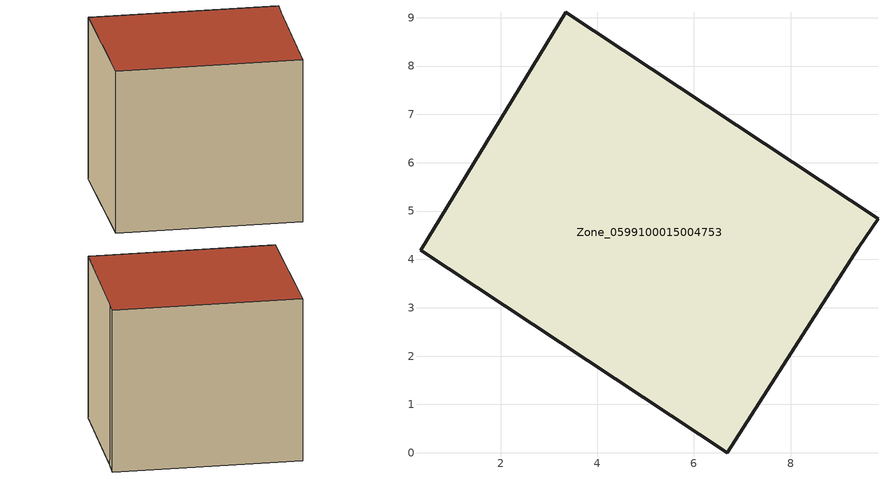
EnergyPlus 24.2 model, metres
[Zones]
Zone_0599100015004753
 floor ground (C_G): 9.4,4.25 6.69,0 0.34,4.19 3.35,9.11 9.81,4.84 z0.87
 wall outside (C_F): 0.34,4.19 6.69,0 9.4,4.25 9.81,4.84 3.35,9.11 0.34,4.19 z0.87:7.9
 roof outside (C_R): 6.69,0 9.4,4.25 9.81,4.84 3.35,9.11 0.34,4.19 z7.9
[BUILDING]
Pand.0599100015004753: North Axis=0; Terrain=City; Loads Convergence Tolerance Value=0.04; Temperature Convergence Tolerance Value=0.4; Solar Distribution=FullExterior; Maximum Number of Warmup Days=25; Minimum Number of Warmup Days=1
[Site:Location]
Rotterdam.The.Hague.AP_ZH_NLD Design_Conditions: Latitude=51.96; Longitude=4.45; Time Zone=1; Elevation=-4.5
[SITE:GROUNDTEMPERATURE:BUILDINGSURFACE]
18, 18, 18, 18, 18, 18, 18, 18, 18, 18, 18, 18
[MATERIAL] Thermal Absorptance=0.9; Solar Absorptance=0.7; Visible Absorptance=0.7
Name | Roughness | Thickness | Conductivity | Density | Specific Heat
G.TI.1965-1974 | MediumSmooth | 0.15 | 0.882353 | 540 | 1210
F.TI.1965-1974 | Rough | 0.3 | 0.697674 | 1920 | 840
R.TI.1965-1974 | MediumRough | 0.2 | 0.232558 | 1500 | 1000
[CONSTRUCTION]
C_G: G.TI.1965-1974
C_F: F.TI.1965-1974
C_R: R.TI.1965-1974
[ZONE]
Zone_0599100015004753: Type=1; Multiplier=1; Ceiling Height=Autocalculate; Volume=Autocalculate; Floor Area=autocalculate; Part of Total Floor Area=Yes
[ZONEINFILTRATION:DESIGNFLOWRATE]
Infil_Zone_0599100015004753: Zone or ZoneList or Space or SpaceList=Zone_0599100015004753; Schedule=AlwaysOn; Design Flow Rate Calculation Method=Flow/Area; Flow Rate per Floor Area=0.003; Constant Term Coefficient=1; Temperature Term Coefficient=0; Velocity Term Coefficient=0; Velocity Squared Term Coefficient=0
[HVACTEMPLATE:ZONE:IDEALLOADSAIRSYSTEM]
Zone_0599100015004753: Maximum Heating Supply Air Temperature=50; Minimum Cooling Supply Air Temperature=13; Maximum Heating Supply Air Humidity Ratio=0.0156; Minimum Cooling Supply Air Humidity Ratio=0.0077; Heating Limit=NoLimit; Cooling Limit=NoLimit; Dehumidification Control Type=ConstantSensibleHeatRatio; Cooling Sensible Heat Ratio=0.7; Dehumidification Setpoint=60; Humidification Control Type=None; Humidification Setpoint=30; Outdoor Air Method=None; Outdoor Air Flow Rate per Person=0.00944; Outdoor Air Flow Rate per Zone Floor Area=0; Outdoor Air Flow Rate per Zone=0; Demand Controlled Ventilation Type=None; Outdoor Air Economizer Type=NoEconomizer; Heat Recovery Type=None; Sensible Heat Recovery Effectiveness=0.7; Latent Heat Recovery Effectiveness=0.65
[ZONECONTROL:THERMOSTAT]
ThermostatControl_Zone_0599100015004753: Zone or ZoneList=Zone_0599100015004753; Control Type Schedule=DualSetpointControlType; Control 1=Thermostat_Zone_0599100015004753; Temperature Difference Between Cutout And Setpoint=0
[THERMOSTATSETPOINT:DUALSETPOINT]
Thermostat_Zone_0599100015004753: Heating Setpoint Temperature Schedule=HeatingSetpoint_Zone_0599100015004753; Cooling Setpoint Temperature Schedule=CoolingSetpoint_Zone_0599100015004753
[SCHEDULE:COMPACT]
HeatingSetpoint_Zone_0599100015004753: Through: 12/31, For: AllDays, Until: 24:00, 21
CoolingSetpoint_Zone_0599100015004753: Through: 12/31, For: AllDays, Until: 24:00, 24
DualSetpointControlType: Through: 12/31, For: AllDays, Until: 24:00, 4
AlwaysOn: Through: 12/31, For: AllDays, Until: 24:00, 1
